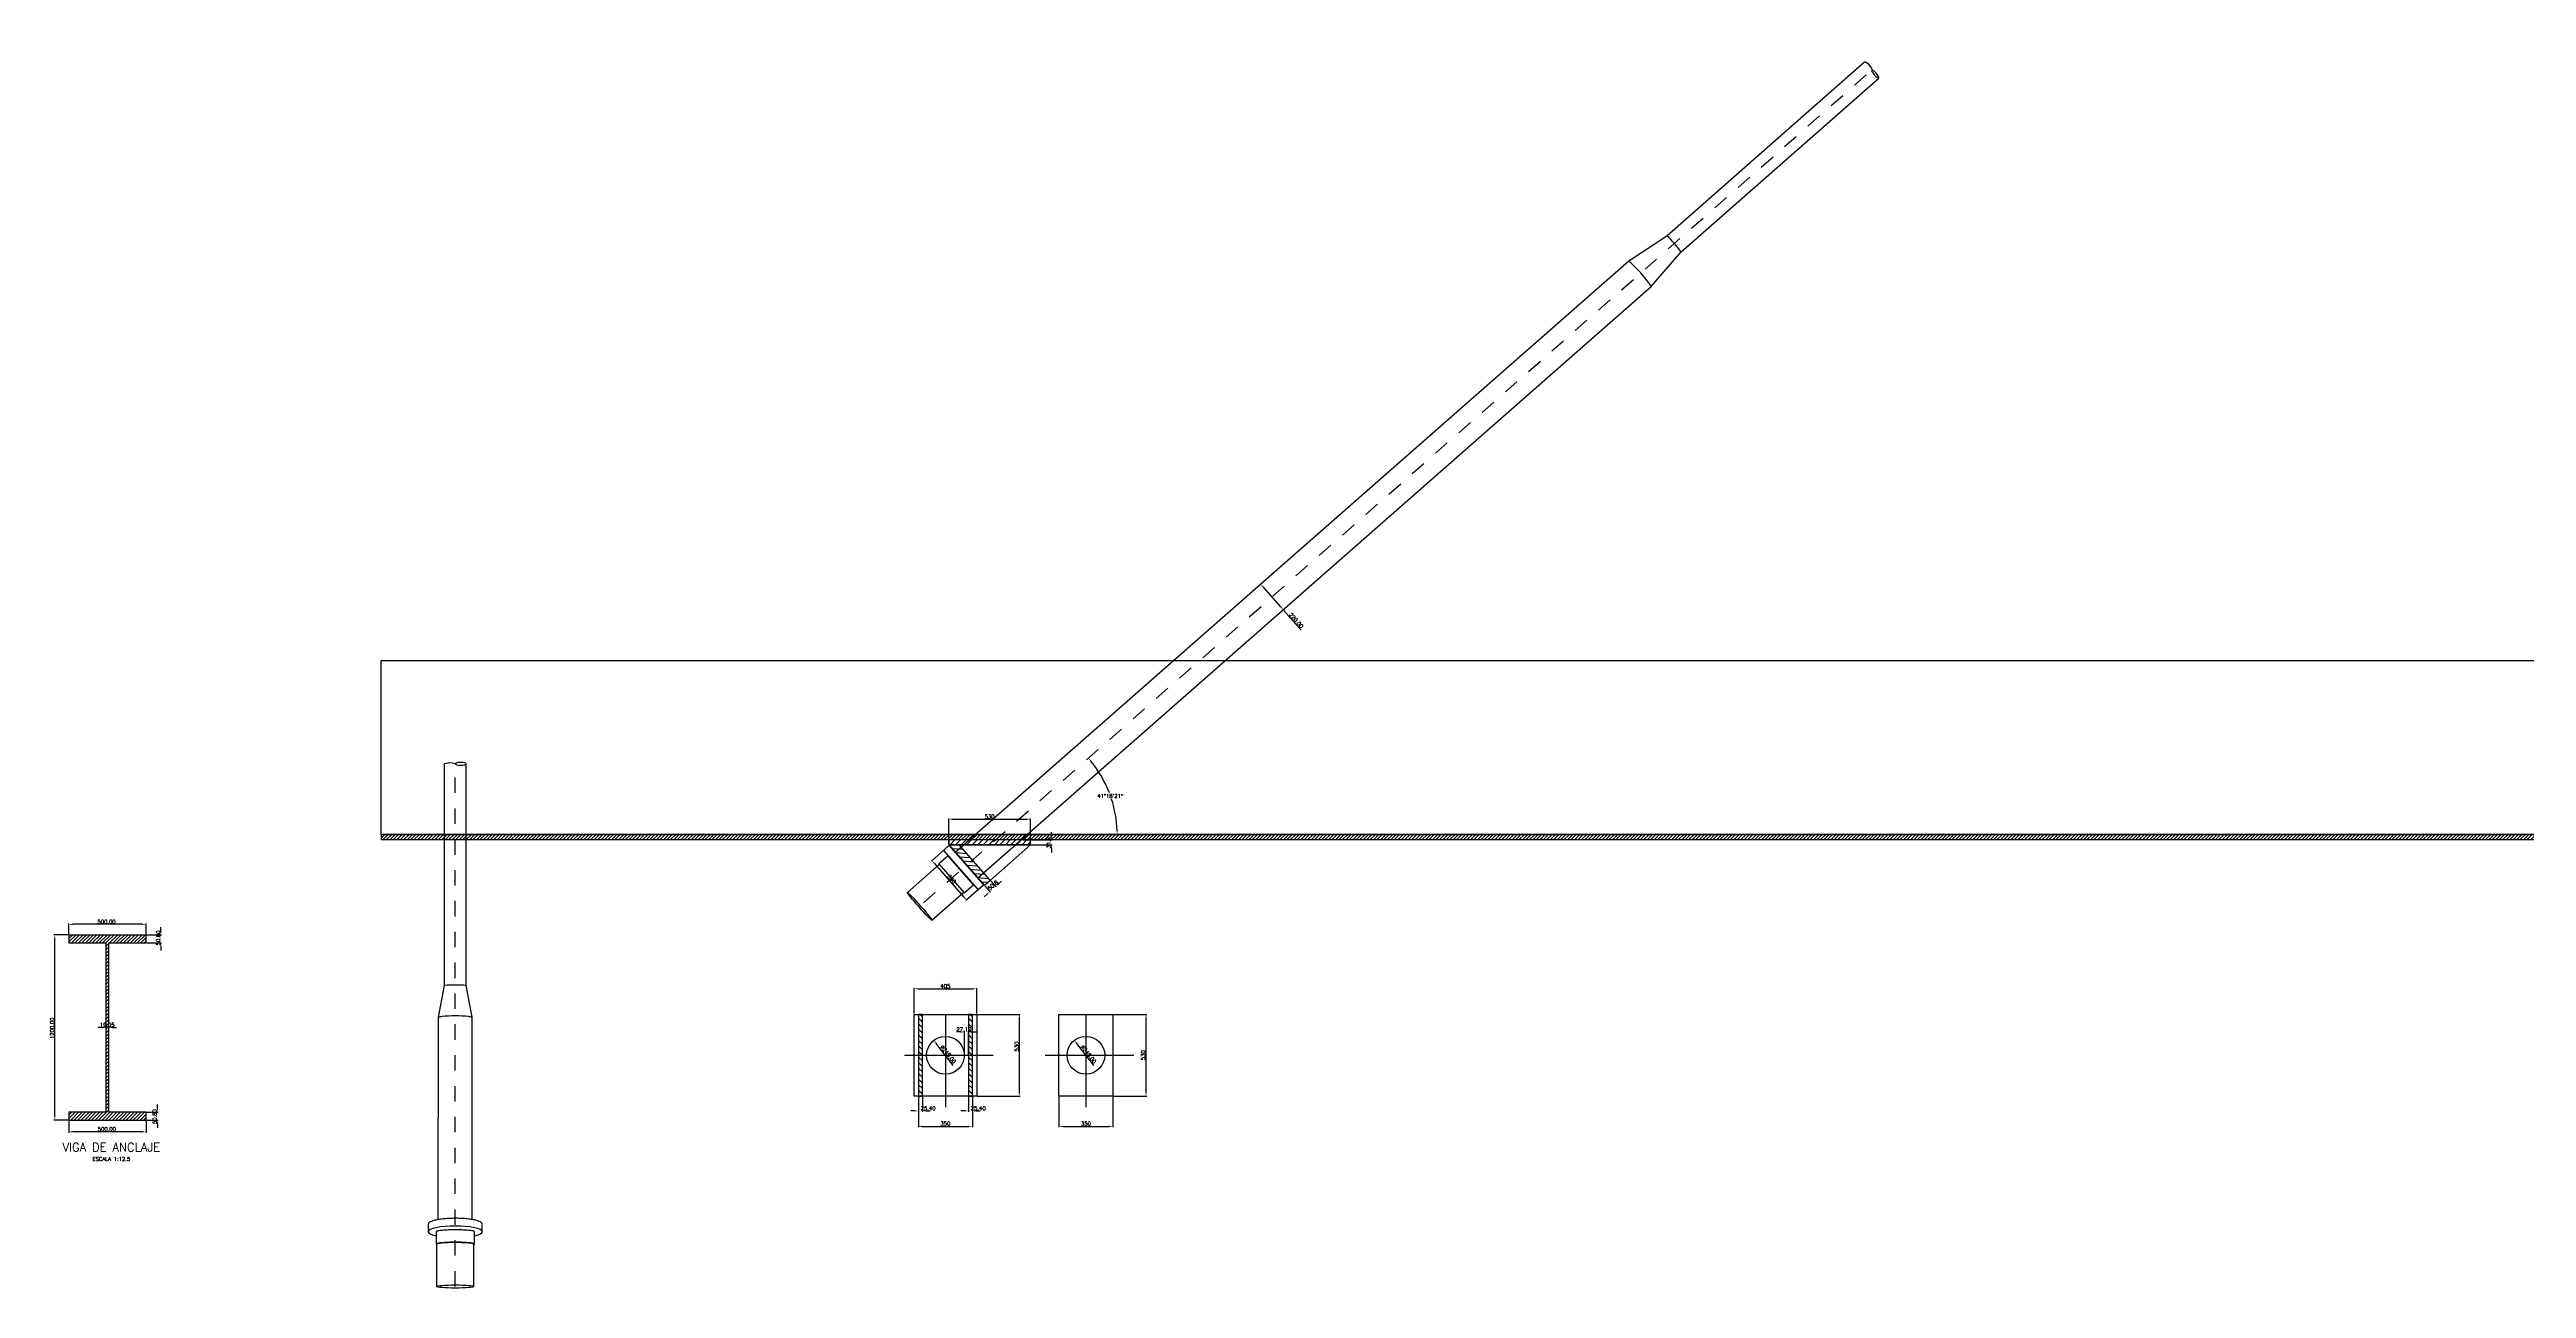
# Model space of a CAD drawing. Header units: metres. Extents: x 1080594 to 1081411, y 976871 to 977162.
# Drawn here: x 1081007.4 to 1081023.45, y 977122.95 to 977130.98 of the extents above; entities that cross this region are included whole.
import ezdxf

# ---------------------------------------------------------------- set-up
doc = ezdxf.new("R2010")
doc.units = ezdxf.units.M
doc.header["$LTSCALE"] = 25.4
doc.linetypes.add('DASHDOT', pattern=[1, 0.5, -0.25, 0, -0.25])
for name, color, linetype, lineweight in [('ANCLAJE', 150, 'Continuous', 25), ('DUCTO', 142, 'Continuous', 30), ('PLATINA', 54, 'Continuous', 30)]:
    doc.layers.add(name, color=color, linetype=linetype, lineweight=lineweight)
for name, color, linetype in [('DIMCONTRAPESO', 1, 'Continuous'), ('EJECABLES', 203, 'DASHDOT'), ('PERFIL MET', 37, 'Continuous'), ('REGL175', 7, 'Continuous')]:
    doc.layers.add(name, color=color, linetype=linetype)
doc.styles.add('romans', font='romans.shx')
doc.dimstyles.new('Copy of Copy 12.5MM', dxfattribs={"dimscale": 0, "dimtxt": 0.025, "dimasz": 0.025, "dimexe": 0.005, "dimexo": 0.005, "dimgap": 0.005, "dimtad": 1, "dimlfac": 1000, "dimzin": 0, "dimdsep": 46, "dimtxsty": 'romans', "dimcen": 0.025, "dimclrd": 1, "dimclre": 1, "dimclrt": 3, "dimaunit": 1, "dimadec": 3, "dimazin": 0, "dimtfac": 1, "dimtix": 1, "dimtofl": 0, "dimtmove": 1, "dimatfit": 3, "dimfxl": 1, "dimtolj": 1, "dimtzin": 0, "dimarcsym": 0})

# ---------------------------------------------------------------- blocks, each defined once
blk = doc.blocks.new('tir')
at = {"layer": 'DUCTO'}
for p, q in [((1080511.836, 977008.516), (1080513.543, 977008.516)), ((1080511.837, 977008.376), (1080513.543, 977008.376))]:
    blk.add_line(p, q, dxfattribs=at)
for points in [[(1080505.328, 977008.565), (1080505.603, 977008.565)], [(1080505.733, 977008.556), (1080511.543, 977008.556)], [(1080511.543, 977008.556), (1080511.836, 977008.516)], [(1080505.328, 977008.325), (1080505.603, 977008.325)], [(1080505.733, 977008.336), (1080511.543, 977008.336)], [(1080511.543, 977008.336), (1080511.837, 977008.376)]]:
    blk.add_lwpolyline(points, dxfattribs=at)
for points in [[(1080505.603, 977008.32), (1080505.683, 977008.32), (1080505.683, 977008.57), (1080505.603, 977008.57)], [(1080505.683, 977008.276), (1080505.733, 977008.276), (1080505.733, 977008.616), (1080505.683, 977008.616)]]:
    blk.add_lwpolyline(points, close=True, dxfattribs=at)
for centre, radius, start, end in [((1080510.657, 977008.446), 0.893, 352.9297, 7.0801), ((1080511.251, 977008.443), 0.589, 353.4461, 7.0874)]:
    blk.add_arc(centre, radius, start, end, dxfattribs=at)
blk.add_ellipse((1080505.328, 977008.445), major_axis=(0, -0.12), ratio=0.044566, dxfattribs=at)
at = {"layer": 'DUCTO', "extrusion": (0, 0, -1)}
blk.add_ellipse((1080513.543, 977008.481), major_axis=(0, -0.035), ratio=0.244201, start_param=3.148087, end_param=6.280903, dxfattribs=at)
blk.add_ellipse((1080513.543, 977008.411), major_axis=(0, -0.035), ratio=0.244299, dxfattribs=at)
at = {"layer": 'EJECABLES', "ltscale": 0.008}
blk.add_lwpolyline([(1080505.361, 977008.445), (1080513.541, 977008.446)], dxfattribs=at)
blk = doc.blocks.new('*D236')
at = {"layer": 'Defpoints', "color": 0, "transparency": 16777216}
for p in [(1081019.204, 977130.848), (1081014.23, 977126.239), (1081009.546, 977125.892), (1081030.046, 977125.892), (1081013.059, 977125.448)]:
    blk.add_point(p, dxfattribs=at)
at = {"layer": 'DIMCONTRAPESO', "color": 1, "lineweight": -2, "transparency": 16777216}
for start, end in [(21.0836, 39.397), (1.9087, 17.8634)]:
    blk.add_arc((1081013.565, 977125.892), 0.75, start, end, dxfattribs=at)
at = {"layer": 'DIMCONTRAPESO', "color": 1, "transparency": 16777216}
for points in [[(1081014.142, 977126.366), (1081014.148, 977126.371), (1081014.129, 977126.388)], [(1081014.319, 977125.917), (1081014.311, 977125.917), (1081014.315, 977125.892)]]:
    blk.add_solid(points, dxfattribs=at)
at = {"layer": 'DIMCONTRAPESO', "color": 3, "transparency": 16777216, "insert": (1081014.272, 977126.142), "char_height": 0.025, "attachment_point": 5, "style": 'romans'}
blk.add_mtext('\\A1;41°18\'21"', dxfattribs=at)
blk = doc.blocks.new('*D237')
at = {"layer": 'Defpoints', "color": 0, "transparency": 16777216}
for p in [(1081013.227, 977125.822), (1081013.452, 977125.566), (1081013.339, 977125.468)]:
    blk.add_point(p, dxfattribs=at)
at = {"layer": 'DIMCONTRAPESO', "color": 1, "lineweight": -2, "transparency": 16777216}
for p, q in [((1081013.223, 977125.819), (1081013.111, 977125.72)), ((1081013.131, 977125.704), (1081013.322, 977125.486)), ((1081013.448, 977125.563), (1081013.335, 977125.464))]:
    blk.add_line(p, q, dxfattribs=at)
at = {"layer": 'DIMCONTRAPESO', "color": 1, "transparency": 16777216}
for points in [[(1081013.134, 977125.707), (1081013.128, 977125.701), (1081013.115, 977125.723)], [(1081013.326, 977125.489), (1081013.319, 977125.484), (1081013.339, 977125.468)]]:
    blk.add_solid(points, dxfattribs=at)
at = {"layer": 'DIMCONTRAPESO', "color": 3, "transparency": 16777216, "insert": (1081013.243, 977125.603), "char_height": 0.025, "attachment_point": 5, "rotation": 311.3057, "style": 'romans'}
blk.add_mtext('\\A1;340', dxfattribs=at)
blk = doc.blocks.new('*D238')
at = {"layer": 'Defpoints', "color": 0, "transparency": 16777216}
for p in [(1081013.701, 977125.857), (1081013.754, 977125.826), (1081013.889, 977125.826)]:
    blk.add_point(p, dxfattribs=at)
at = {"layer": 'DIMCONTRAPESO', "color": 1, "lineweight": -2, "transparency": 16777216}
for p, q in [((1081013.706, 977125.857), (1081013.894, 977125.857)), ((1081013.889, 977125.882), (1081013.889, 977125.907)), ((1081013.759, 977125.826), (1081013.894, 977125.826)), ((1081013.889, 977125.801), (1081013.889, 977125.776))]:
    blk.add_line(p, q, dxfattribs=at)
at = {"layer": 'DIMCONTRAPESO', "color": 1, "transparency": 16777216}
for points in [[(1081013.885, 977125.882), (1081013.893, 977125.882), (1081013.889, 977125.857)], [(1081013.885, 977125.801), (1081013.893, 977125.801), (1081013.889, 977125.826)]]:
    blk.add_solid(points, dxfattribs=at)
at = {"layer": 'DIMCONTRAPESO', "color": 3, "transparency": 16777216, "insert": (1081013.871, 977125.84), "char_height": 0.025, "attachment_point": 5, "rotation": 90, "style": 'romans'}
blk.add_mtext('\\A1;31.7', dxfattribs=at)
blk = doc.blocks.new('*D239')
at = {"layer": 'Defpoints', "color": 0, "transparency": 16777216}
for p in [(1081013.754, 977125.992), (1081013.224, 977125.826), (1081013.754, 977125.826)]:
    blk.add_point(p, dxfattribs=at)
at = {"layer": 'DIMCONTRAPESO', "color": 1, "lineweight": -2, "transparency": 16777216}
for p, q in [((1081013.224, 977125.831), (1081013.224, 977125.997)), ((1081013.754, 977125.831), (1081013.754, 977125.997)), ((1081013.249, 977125.992), (1081013.729, 977125.992))]:
    blk.add_line(p, q, dxfattribs=at)
at = {"layer": 'DIMCONTRAPESO', "color": 1, "transparency": 16777216}
for points in [[(1081013.249, 977125.996), (1081013.249, 977125.988), (1081013.224, 977125.992)], [(1081013.729, 977125.996), (1081013.729, 977125.988), (1081013.754, 977125.992)]]:
    blk.add_solid(points, dxfattribs=at)
at = {"layer": 'DIMCONTRAPESO', "color": 3, "transparency": 16777216, "insert": (1081013.489, 977126.009), "char_height": 0.025, "attachment_point": 5, "style": 'romans'}
blk.add_mtext('\\A1;530', dxfattribs=at)
blk = doc.blocks.new('*D161')
at = {"layer": 'Defpoints', "color": 0, "transparency": 16777216}
for p in [(1081013.405, 977124.892), (1081013, 977124.726), (1081013.405, 977124.726)]:
    blk.add_point(p, dxfattribs=at)
at = {"layer": 'DIMCONTRAPESO', "color": 1, "lineweight": -2, "transparency": 16777216}
for p, q in [((1081013, 977124.731), (1081013, 977124.897)), ((1081013.025, 977124.892), (1081013.38, 977124.892)), ((1081013.405, 977124.731), (1081013.405, 977124.897))]:
    blk.add_line(p, q, dxfattribs=at)
at = {"layer": 'DIMCONTRAPESO', "color": 1, "transparency": 16777216}
for points in [[(1081013.025, 977124.896), (1081013.025, 977124.888), (1081013, 977124.892)], [(1081013.38, 977124.896), (1081013.38, 977124.888), (1081013.405, 977124.892)]]:
    blk.add_solid(points, dxfattribs=at)
at = {"layer": 'DIMCONTRAPESO', "color": 3, "transparency": 16777216, "insert": (1081013.202, 977124.909), "char_height": 0.025, "attachment_point": 5, "style": 'romans'}
blk.add_mtext('\\A1;405', dxfattribs=at)
blk = doc.blocks.new('*D162')
at = {"layer": 'Defpoints', "color": 0, "transparency": 16777216}
for p in [(1081013.405, 977124.726), (1081013.404, 977124.196), (1081013.681, 977124.196)]:
    blk.add_point(p, dxfattribs=at)
at = {"layer": 'DIMCONTRAPESO', "color": 1, "lineweight": -2, "transparency": 16777216}
for p, q in [((1081013.41, 977124.726), (1081013.686, 977124.726)), ((1081013.681, 977124.701), (1081013.681, 977124.221)), ((1081013.409, 977124.196), (1081013.686, 977124.196))]:
    blk.add_line(p, q, dxfattribs=at)
at = {"layer": 'DIMCONTRAPESO', "color": 1, "transparency": 16777216}
for points in [[(1081013.677, 977124.701), (1081013.686, 977124.701), (1081013.681, 977124.726)], [(1081013.677, 977124.221), (1081013.686, 977124.221), (1081013.681, 977124.196)]]:
    blk.add_solid(points, dxfattribs=at)
at = {"layer": 'DIMCONTRAPESO', "color": 3, "transparency": 16777216, "insert": (1081013.664, 977124.517), "char_height": 0.025, "attachment_point": 5, "rotation": 90, "style": 'romans'}
blk.add_mtext('\\A1;530', dxfattribs=at)
blk = doc.blocks.new('*D240')
at = {"layer": 'Defpoints', "color": 0, "transparency": 16777216}
for p in [(1081013.455, 977125.563), (1081013.49, 977125.522), (1081013.493, 977125.596)]:
    blk.add_point(p, dxfattribs=at)
at = {"layer": 'DIMCONTRAPESO', "color": 1, "lineweight": -2, "transparency": 16777216}
for p, q in [((1081013.458, 977125.559), (1081013.494, 977125.518)), ((1081013.496, 977125.593), (1081013.532, 977125.552)), ((1081013.547, 977125.572), (1081013.566, 977125.589)), ((1081013.472, 977125.506), (1081013.453, 977125.489))]:
    blk.add_line(p, q, dxfattribs=at)
at = {"layer": 'DIMCONTRAPESO', "color": 1, "transparency": 16777216}
for points in [[(1081013.469, 977125.509), (1081013.474, 977125.503), (1081013.49, 977125.522)], [(1081013.545, 977125.575), (1081013.55, 977125.569), (1081013.529, 977125.556)]]:
    blk.add_solid(points, dxfattribs=at)
at = {"layer": 'DIMCONTRAPESO', "color": 3, "transparency": 16777216, "insert": (1081013.51, 977125.563), "char_height": 0.025, "attachment_point": 5, "rotation": 41.3008, "style": 'romans'}
blk.add_mtext('\\A1;50.8', dxfattribs=at)
blk = doc.blocks.new('*D163')
at = {"layer": 'Defpoints', "color": 0, "transparency": 16777216}
for p in [(1081013.027, 977124.196), (1081013.377, 977124.196), (1081013.377, 977124)]:
    blk.add_point(p, dxfattribs=at)
at = {"layer": 'DIMCONTRAPESO', "color": 1, "lineweight": -2, "transparency": 16777216}
for p, q in [((1081013.027, 977124.191), (1081013.027, 977123.995)), ((1081013.377, 977124.191), (1081013.377, 977123.995)), ((1081013.052, 977124), (1081013.352, 977124))]:
    blk.add_line(p, q, dxfattribs=at)
at = {"layer": 'DIMCONTRAPESO', "color": 1, "transparency": 16777216}
for points in [[(1081013.052, 977124.004), (1081013.052, 977123.996), (1081013.027, 977124)], [(1081013.352, 977124.004), (1081013.352, 977123.996), (1081013.377, 977124)]]:
    blk.add_solid(points, dxfattribs=at)
at = {"layer": 'DIMCONTRAPESO', "color": 3, "transparency": 16777216, "insert": (1081013.202, 977124.018), "char_height": 0.025, "attachment_point": 5, "style": 'romans'}
blk.add_mtext('\\A1;350', dxfattribs=at)
blk = doc.blocks.new('*D241')
at = {"layer": 'Defpoints', "color": 0, "transparency": 16777216}
for p in [(1081013.027, 977124.196), (1081013.053, 977124.196), (1081013.053, 977124.1)]:
    blk.add_point(p, dxfattribs=at)
at = {"layer": 'DIMCONTRAPESO', "color": 1, "lineweight": -2, "transparency": 16777216}
for p, q in [((1081013.002, 977124.1), (1081012.977, 977124.1)), ((1081013.027, 977124.191), (1081013.027, 977124.095)), ((1081013.053, 977124.191), (1081013.053, 977124.095)), ((1081013.078, 977124.1), (1081013.103, 977124.1))]:
    blk.add_line(p, q, dxfattribs=at)
at = {"layer": 'DIMCONTRAPESO', "color": 1, "transparency": 16777216}
for points in [[(1081013.002, 977124.104), (1081013.002, 977124.096), (1081013.027, 977124.1)], [(1081013.078, 977124.104), (1081013.078, 977124.096), (1081013.053, 977124.1)]]:
    blk.add_solid(points, dxfattribs=at)
at = {"layer": 'DIMCONTRAPESO', "color": 3, "transparency": 16777216, "insert": (1081013.09, 977124.117), "char_height": 0.025, "attachment_point": 5, "style": 'romans'}
blk.add_mtext('\\A1;25.40', dxfattribs=at)
blk = doc.blocks.new('*D164')
at = {"layer": 'Defpoints', "color": 0, "transparency": 16777216}
for p in [(1081013.352, 977124.196), (1081013.377, 977124.196), (1081013.377, 977124.1)]:
    blk.add_point(p, dxfattribs=at)
at = {"layer": 'DIMCONTRAPESO', "color": 1, "lineweight": -2, "transparency": 16777216}
for p, q in [((1081013.327, 977124.1), (1081013.302, 977124.1)), ((1081013.352, 977124.191), (1081013.352, 977124.095)), ((1081013.377, 977124.191), (1081013.377, 977124.095)), ((1081013.402, 977124.1), (1081013.427, 977124.1))]:
    blk.add_line(p, q, dxfattribs=at)
at = {"layer": 'DIMCONTRAPESO', "color": 1, "transparency": 16777216}
for points in [[(1081013.327, 977124.104), (1081013.327, 977124.096), (1081013.352, 977124.1)], [(1081013.402, 977124.104), (1081013.402, 977124.096), (1081013.377, 977124.1)]]:
    blk.add_solid(points, dxfattribs=at)
at = {"layer": 'DIMCONTRAPESO', "color": 3, "transparency": 16777216, "insert": (1081013.415, 977124.117), "char_height": 0.025, "attachment_point": 5, "style": 'romans'}
blk.add_mtext('\\A1;25.40', dxfattribs=at)
blk = doc.blocks.new('*D242')
at = {"layer": 'Defpoints', "color": 0, "transparency": 16777216}
for p in [(1081013.128, 977124.558), (1081013.277, 977124.364)]:
    blk.add_point(p, dxfattribs=at)
at = {"layer": 'DIMCONTRAPESO', "color": 1, "lineweight": -2, "transparency": 16777216}
blk.add_line((1081013.253, 977124.394), (1081013.143, 977124.538), dxfattribs=at)
at = {"layer": 'DIMCONTRAPESO', "color": 1, "transparency": 16777216}
blk.add_solid([(1081013.146, 977124.541), (1081013.14, 977124.536), (1081013.128, 977124.558)], dxfattribs=at)
at = {"layer": 'DIMCONTRAPESO', "color": 3, "transparency": 16777216, "insert": (1081013.22, 977124.467), "char_height": 0.025, "attachment_point": 5, "rotation": 307.5216, "style": 'romans'}
blk.add_mtext('\\A1;∅245.00', dxfattribs=at)
blk = doc.blocks.new('*D165')
at = {"layer": 'Defpoints', "color": 0, "transparency": 16777216}
for p in [(1081014.288, 977124.726), (1081014.288, 977124.196), (1081014.502, 977124.196)]:
    blk.add_point(p, dxfattribs=at)
at = {"layer": 'DIMCONTRAPESO', "color": 1, "lineweight": -2, "transparency": 16777216}
for p, q in [((1081014.293, 977124.726), (1081014.507, 977124.726)), ((1081014.502, 977124.701), (1081014.502, 977124.221)), ((1081014.293, 977124.196), (1081014.507, 977124.196))]:
    blk.add_line(p, q, dxfattribs=at)
at = {"layer": 'DIMCONTRAPESO', "color": 1, "transparency": 16777216}
for points in [[(1081014.498, 977124.701), (1081014.506, 977124.701), (1081014.502, 977124.726)], [(1081014.498, 977124.221), (1081014.506, 977124.221), (1081014.502, 977124.196)]]:
    blk.add_solid(points, dxfattribs=at)
at = {"layer": 'DIMCONTRAPESO', "color": 3, "transparency": 16777216, "insert": (1081014.484, 977124.461), "char_height": 0.025, "attachment_point": 5, "rotation": 90, "style": 'romans'}
blk.add_mtext('\\A1;530', dxfattribs=at)
blk = doc.blocks.new('*D166')
at = {"layer": 'Defpoints', "color": 0, "transparency": 16777216}
for p in [(1081013.938, 977124.196), (1081014.288, 977124.196), (1081014.288, 977124)]:
    blk.add_point(p, dxfattribs=at)
at = {"layer": 'DIMCONTRAPESO', "color": 1, "lineweight": -2, "transparency": 16777216}
for p, q in [((1081013.938, 977124.191), (1081013.938, 977123.995)), ((1081014.288, 977124.191), (1081014.288, 977123.995)), ((1081013.963, 977124), (1081014.263, 977124))]:
    blk.add_line(p, q, dxfattribs=at)
at = {"layer": 'DIMCONTRAPESO', "color": 1, "transparency": 16777216}
for points in [[(1081013.963, 977124.004), (1081013.963, 977123.996), (1081013.938, 977124)], [(1081014.263, 977124.004), (1081014.263, 977123.996), (1081014.288, 977124)]]:
    blk.add_solid(points, dxfattribs=at)
at = {"layer": 'DIMCONTRAPESO', "color": 3, "transparency": 16777216, "insert": (1081014.113, 977124.018), "char_height": 0.025, "attachment_point": 5, "style": 'romans'}
blk.add_mtext('\\A1;350', dxfattribs=at)
blk = doc.blocks.new('*D243')
at = {"layer": 'Defpoints', "color": 0, "transparency": 16777216}
for p in [(1081014.038, 977124.558), (1081014.187, 977124.364)]:
    blk.add_point(p, dxfattribs=at)
at = {"layer": 'DIMCONTRAPESO', "color": 1, "lineweight": -2, "transparency": 16777216}
blk.add_line((1081014.164, 977124.394), (1081014.053, 977124.538), dxfattribs=at)
at = {"layer": 'DIMCONTRAPESO', "color": 1, "transparency": 16777216}
blk.add_solid([(1081014.057, 977124.541), (1081014.05, 977124.536), (1081014.038, 977124.558)], dxfattribs=at)
at = {"layer": 'DIMCONTRAPESO', "color": 3, "transparency": 16777216, "insert": (1081014.13, 977124.467), "char_height": 0.025, "attachment_point": 5, "rotation": 307.5216, "style": 'romans'}
blk.add_mtext('\\A1;∅245.00', dxfattribs=at)
blk = doc.blocks.new('*D244')
at = {"layer": 'Defpoints', "color": 0, "transparency": 16777216}
for p in [(1081015.246, 977127.516), (1081015.391, 977127.35), (1081015.391, 977127.35)]:
    blk.add_point(p, dxfattribs=at)
at = {"layer": 'DIMCONTRAPESO', "color": 1, "lineweight": -2, "transparency": 16777216}
for p, q in [((1081015.242, 977127.512), (1081015.242, 977127.512)), ((1081015.262, 977127.497), (1081015.374, 977127.369)), ((1081015.387, 977127.347), (1081015.387, 977127.347)), ((1081015.507, 977127.218), (1081015.391, 977127.35))]:
    blk.add_line(p, q, dxfattribs=at)
at = {"layer": 'DIMCONTRAPESO', "color": 1, "transparency": 16777216}
for points in [[(1081015.265, 977127.5), (1081015.259, 977127.494), (1081015.246, 977127.516)], [(1081015.378, 977127.372), (1081015.371, 977127.367), (1081015.391, 977127.35)]]:
    blk.add_solid(points, dxfattribs=at)
at = {"layer": 'DIMCONTRAPESO', "color": 3, "transparency": 16777216, "insert": (1081015.476, 977127.28), "char_height": 0.025, "attachment_point": 5, "rotation": 311.3057, "style": 'romans'}
blk.add_mtext('\\A1;220.00', dxfattribs=at)
blk = doc.blocks.new('*D245')
at = {"layer": 'Defpoints', "color": 0, "transparency": 16777216}
for p in [(1081013.352, 977124.612), (1081013.325, 977124.461), (1081013.352, 977124.461)]:
    blk.add_point(p, dxfattribs=at)
at = {"layer": 'DIMCONTRAPESO', "color": 1, "lineweight": -2, "transparency": 16777216}
for p, q in [((1081013.3, 977124.612), (1081013.275, 977124.612)), ((1081013.325, 977124.466), (1081013.325, 977124.617)), ((1081013.352, 977124.466), (1081013.352, 977124.617)), ((1081013.377, 977124.612), (1081013.402, 977124.612))]:
    blk.add_line(p, q, dxfattribs=at)
at = {"layer": 'DIMCONTRAPESO', "color": 1, "transparency": 16777216}
for points in [[(1081013.3, 977124.616), (1081013.3, 977124.607), (1081013.325, 977124.612)], [(1081013.377, 977124.616), (1081013.377, 977124.607), (1081013.352, 977124.612)]]:
    blk.add_solid(points, dxfattribs=at)
at = {"layer": 'DIMCONTRAPESO', "color": 3, "transparency": 16777216, "insert": (1081013.322, 977124.629), "char_height": 0.025, "attachment_point": 5, "style": 'romans'}
blk.add_mtext('\\A1;27.10', dxfattribs=at)
blk = doc.blocks.new('A$C44D84109')
at = {"layer": 'ANCLAJE'}
blk.add_line((7.331, -1.168), (6.768, -1.174), dxfattribs=at)
for centre, major_axis, ratio, start_param, end_param in [((6.601, -0.929), (-0.003, 0.36), 0.215104, 5.507992, 10.199971), ((6.765, -0.927), (-0.002, 0.257), 0.101146, 5.999391, 9.708765)]:
    blk.add_ellipse(centre, major_axis=major_axis, ratio=ratio, start_param=start_param, end_param=end_param, dxfattribs=at)
at = {"layer": 'ANCLAJE', "extrusion": (0, 0, -1)}
blk.add_ellipse((0.363, -0.916), major_axis=(-0.0007, 0.0719), ratio=0.244242, dxfattribs=at)
blk.add_ellipse((0.366, -1.06), major_axis=(-0.0007, 0.072), ratio=0.244157, start_param=3.148087, end_param=6.284964, dxfattribs=at)
at = {"layer": 'ANCLAJE'}
blk.add_ellipse((7.33, -0.922), major_axis=(-0.002, 0.247), ratio=0.084527, dxfattribs=at)
for points, weights, knots in [([(6.597, -0.569), (6.546, -0.57), (6.495, -0.57), (6.417, -0.571), (6.421, -0.931), (6.424, -1.29), (6.501, -1.29), (6.553, -1.289), (6.604, -1.289)], [1, 1, 1, 0.707106781187, 1, 0.707106781187, 1, 1, 1], [0, 0, 0, 1, 1, 2.570796, 2.570796, 4.141593, 4.141593, 5.141593, 5.141593, 5.141593]), ([(6.763, -0.671), (6.681, -0.671), (6.598, -0.672), (6.572, -0.672), (6.575, -0.929), (6.577, -1.186), (6.603, -1.186), (6.685, -1.185), (6.768, -1.184)], [1, 1, 1, 0.707106781187, 1, 0.707106781187, 1, 1, 1], [0, 0, 0, 1, 1, 2.570796, 2.570796, 4.141593, 4.141593, 5.141593, 5.141593, 5.141593]), ([(7.328, -0.675), (7.046, -0.678), (6.763, -0.681), (6.751, -0.681), (6.746, -0.804), (6.741, -0.928), (6.748, -1.051), (6.755, -1.174), (6.768, -1.174)], [1, 1, 1, 0.865998481945, 1, 0.865998481945, 1, 0.865998481945, 1], [0, 0, 0, 1, 1, 2.047305, 2.047305, 3.09461, 3.09461, 4.141916, 4.141916, 4.141916])]:
    blk.add_rational_spline(points, weights, degree=2, knots=knots, dxfattribs=at)
blk.add_open_spline([(3.317, -0.816), (3.309, -0.907), (3.31, -1.014), (3.32, -1.104)], degree=3, dxfattribs=at)
blk.add_open_spline([(3.739, -0.73), (3.736, -0.746), (3.718, -0.865), (3.72, -1.049), (3.74, -1.166), (3.743, -1.182)], degree=3, knots=[1.432294, 1.432294, 1.432294, 1.432294, 1.713864, 3.427728, 3.712402, 3.712402, 3.712402, 3.712402], dxfattribs=at)
at = {"layer": 'DUCTO'}
for points in [[(6.436, -0.704), (3.739, -0.73), (3.317, -0.816), (0.361, -0.844)], [(6.44, -1.157), (3.743, -1.182), (3.32, -1.104), (0.364, -1.132)]]:
    blk.add_lwpolyline(points, dxfattribs=at)
at = {"layer": 'EJECABLES', "ltscale": 0.001}
blk.add_line((7.33, -0.922), (0.362, -0.988), dxfattribs=at)
blk = doc.blocks.new('*D246')
at = {"layer": 'Defpoints', "color": 0, "transparency": 16777216}
for p in [(1081007.521, 977125.31), (1081007.521, 977125.241), (1081008.021, 977125.241)]:
    blk.add_point(p, dxfattribs=at)
at = {"layer": 'DIMCONTRAPESO', "color": 1, "lineweight": -2, "transparency": 16777216}
for p, q in [((1081007.521, 977125.246), (1081007.521, 977125.315)), ((1081007.996, 977125.31), (1081007.546, 977125.31)), ((1081008.021, 977125.246), (1081008.021, 977125.315))]:
    blk.add_line(p, q, dxfattribs=at)
at = {"layer": 'DIMCONTRAPESO', "color": 1, "transparency": 16777216}
for points in [[(1081007.546, 977125.314), (1081007.546, 977125.306), (1081007.521, 977125.31)], [(1081007.996, 977125.314), (1081007.996, 977125.306), (1081008.021, 977125.31)]]:
    blk.add_solid(points, dxfattribs=at)
at = {"layer": 'DIMCONTRAPESO', "color": 3, "transparency": 16777216, "insert": (1081007.765, 977125.327), "char_height": 0.025, "attachment_point": 5, "style": 'romans'}
blk.add_mtext('\\A1;500.00', dxfattribs=at)
blk = doc.blocks.new('*D247')
at = {"layer": 'Defpoints', "color": 0, "transparency": 16777216}
for p in [(1081007.429, 977125.241), (1081007.521, 977125.241), (1081007.521, 977124.041)]:
    blk.add_point(p, dxfattribs=at)
at = {"layer": 'DIMCONTRAPESO', "color": 1, "lineweight": -2, "transparency": 16777216}
for p, q in [((1081007.516, 977125.241), (1081007.424, 977125.241)), ((1081007.429, 977124.066), (1081007.429, 977125.216)), ((1081007.516, 977124.041), (1081007.424, 977124.041))]:
    blk.add_line(p, q, dxfattribs=at)
at = {"layer": 'DIMCONTRAPESO', "color": 1, "transparency": 16777216}
for points in [[(1081007.425, 977125.216), (1081007.434, 977125.216), (1081007.429, 977125.241)], [(1081007.425, 977124.066), (1081007.434, 977124.066), (1081007.429, 977124.041)]]:
    blk.add_solid(points, dxfattribs=at)
at = {"layer": 'DIMCONTRAPESO', "color": 3, "transparency": 16777216, "insert": (1081007.412, 977124.636), "char_height": 0.025, "attachment_point": 5, "rotation": 90, "style": 'romans'}
blk.add_mtext('\\A1;1200.00', dxfattribs=at)
blk = doc.blocks.new('*D248')
at = {"layer": 'Defpoints', "color": 0, "transparency": 16777216}
for p in [(1081008.021, 977125.241), (1081008.021, 977125.19), (1081008.117, 977125.19)]:
    blk.add_point(p, dxfattribs=at)
at = {"layer": 'DIMCONTRAPESO', "color": 1, "lineweight": -2, "transparency": 16777216}
for p, q in [((1081008.026, 977125.241), (1081008.122, 977125.241)), ((1081008.026, 977125.19), (1081008.122, 977125.19)), ((1081008.117, 977125.266), (1081008.117, 977125.291)), ((1081008.117, 977125.165), (1081008.117, 977125.14))]:
    blk.add_line(p, q, dxfattribs=at)
at = {"layer": 'DIMCONTRAPESO', "color": 1, "transparency": 16777216}
for points in [[(1081008.113, 977125.266), (1081008.121, 977125.266), (1081008.117, 977125.241)], [(1081008.113, 977125.165), (1081008.121, 977125.165), (1081008.117, 977125.19)]]:
    blk.add_solid(points, dxfattribs=at)
at = {"layer": 'DIMCONTRAPESO', "color": 3, "transparency": 16777216, "insert": (1081008.1, 977125.222), "char_height": 0.025, "attachment_point": 5, "rotation": 90, "style": 'romans'}
blk.add_mtext('\\A1;50.80', dxfattribs=at)
blk = doc.blocks.new('*D249')
at = {"layer": 'Defpoints', "color": 0, "transparency": 16777216}
for p in [(1081007.521, 977124.041), (1081007.521, 977123.964), (1081008.021, 977124.041)]:
    blk.add_point(p, dxfattribs=at)
at = {"layer": 'DIMCONTRAPESO', "color": 1, "lineweight": -2, "transparency": 16777216}
for p, q in [((1081007.521, 977124.036), (1081007.521, 977123.959)), ((1081007.996, 977123.964), (1081007.546, 977123.964)), ((1081008.021, 977124.036), (1081008.021, 977123.959))]:
    blk.add_line(p, q, dxfattribs=at)
at = {"layer": 'DIMCONTRAPESO', "color": 1, "transparency": 16777216}
for points in [[(1081007.546, 977123.969), (1081007.546, 977123.96), (1081007.521, 977123.964)], [(1081007.996, 977123.969), (1081007.996, 977123.96), (1081008.021, 977123.964)]]:
    blk.add_solid(points, dxfattribs=at)
at = {"layer": 'DIMCONTRAPESO', "color": 3, "transparency": 16777216, "insert": (1081007.767, 977123.982), "char_height": 0.025, "attachment_point": 5, "style": 'romans'}
blk.add_mtext('\\A1;500.00', dxfattribs=at)
blk = doc.blocks.new('*D250')
at = {"layer": 'Defpoints', "color": 0, "transparency": 16777216}
for p in [(1081008.021, 977124.091), (1081008.095, 977124.091), (1081008.021, 977124.041)]:
    blk.add_point(p, dxfattribs=at)
at = {"layer": 'DIMCONTRAPESO', "color": 1, "lineweight": -2, "transparency": 16777216}
for p, q in [((1081008.026, 977124.091), (1081008.1, 977124.091)), ((1081008.095, 977124.116), (1081008.095, 977124.141)), ((1081008.026, 977124.041), (1081008.1, 977124.041)), ((1081008.095, 977124.016), (1081008.095, 977123.991))]:
    blk.add_line(p, q, dxfattribs=at)
at = {"layer": 'DIMCONTRAPESO', "color": 1, "transparency": 16777216}
for points in [[(1081008.091, 977124.116), (1081008.099, 977124.116), (1081008.095, 977124.091)], [(1081008.091, 977124.016), (1081008.099, 977124.016), (1081008.095, 977124.041)]]:
    blk.add_solid(points, dxfattribs=at)
at = {"layer": 'DIMCONTRAPESO', "color": 3, "transparency": 16777216, "insert": (1081008.077, 977124.063), "char_height": 0.025, "attachment_point": 5, "rotation": 90, "style": 'romans'}
blk.add_mtext('\\A1;50.80', dxfattribs=at)
blk = doc.blocks.new('*D251')
at = {"layer": 'Defpoints', "color": 0, "transparency": 16777216}
for p in [(1081007.761, 977124.641), (1081007.761, 977124.641), (1081007.78, 977124.641)]:
    blk.add_point(p, dxfattribs=at)
at = {"layer": 'DIMCONTRAPESO', "color": 1, "lineweight": -2, "transparency": 16777216}
for p, q in [((1081007.736, 977124.641), (1081007.711, 977124.641)), ((1081007.761, 977124.636), (1081007.761, 977124.636)), ((1081007.78, 977124.636), (1081007.78, 977124.636)), ((1081007.805, 977124.641), (1081007.83, 977124.641))]:
    blk.add_line(p, q, dxfattribs=at)
at = {"layer": 'DIMCONTRAPESO', "color": 1, "transparency": 16777216}
for points in [[(1081007.736, 977124.645), (1081007.736, 977124.636), (1081007.761, 977124.641)], [(1081007.805, 977124.645), (1081007.805, 977124.636), (1081007.78, 977124.641)]]:
    blk.add_solid(points, dxfattribs=at)
at = {"layer": 'DIMCONTRAPESO', "color": 3, "transparency": 16777216, "insert": (1081007.769, 977124.658), "char_height": 0.025, "attachment_point": 5, "style": 'romans'}
blk.add_mtext('\\A1;19.05', dxfattribs=at)

msp = doc.modelspace()

# ---------------------------------------------------------------- hatches: boundary and pattern name
at = {"layer": 'PERFIL MET'}
h = msp.add_hatch(dxfattribs=at)
h.set_pattern_fill('ANSI31', color=256, scale=0.005)
h.set_pattern_definition([(45, (506.571307, 109.166937), (-0.01122532015134, 0.01122532015134), [])])
h.paths.add_polyline_path([(1081009.546105, 977125.89239), (1081030.045534, 977125.89239), (1081030.045534, 977125.85739), (1081009.546107, 977125.85739)])
h = msp.add_hatch(dxfattribs=at)
h.set_pattern_fill('ANSI31', color=256, scale=0.005)
h.set_pattern_definition([(45, (324.937433, -0.599172), (-0.01122532015134, 0.01122532015134), [])])
h.paths.add_polyline_path([(1081007.761315, 977125.189867), (1081007.761315, 977124.091467), (1081007.52084, 977124.091467), (1081007.52084, 977124.040667), (1081008.02084, 977124.040667), (1081008.02084, 977124.091467), (1081007.780365, 977124.091467), (1081007.780365, 977125.189867), (1081008.02084, 977125.189867), (1081008.02084, 977125.240667), (1081007.52084, 977125.240667), (1081007.52084, 977125.189867)])
at = {"layer": 'PLATINA'}
h = msp.add_hatch(dxfattribs=at)
h.set_pattern_fill('ANSI31', color=256, scale=0.008)
h.set_pattern_definition([(45, (508.48981, 138.255987), (-0.01796051224214, 0.01796051224214), [])])
h.paths.add_polyline_path([(1081013.754107, 977125.85739), (1081013.22382, 977125.85739), (1081013.22382, 977125.82569), (1081013.754107, 977125.82569)])
h = msp.add_hatch(dxfattribs=at)
h.set_pattern_fill('ANSI31', color=256, scale=0.008, angle=-48.6992011)
h.set_pattern_definition([(356.3007988723, (-366099.021777, 1144036.713684), (0.00163876721666, 0.02534707955583), [])])
h.paths.add_polyline_path([(1081013.492996, 977125.596289), (1081013.291456, 977125.825692), (1081013.22382, 977125.825681), (1081013.454818, 977125.562748)])
h = msp.add_hatch(dxfattribs=at)
h.set_pattern_fill('ANSI31', color=256, scale=0.008, angle=-89.9999992)
h.set_pattern_definition([(315.0000008302, (104025.461107, 2057629.445897), (0.0179605119819, 0.01796051250237), [])])
h.paths.add_polyline_path([(1081013.052747, 977124.195755), (1081013.052747, 977124.72576), (1081013.027347, 977124.72576), (1081013.027347, 977124.195755)])
h = msp.add_hatch(dxfattribs=at)
h.set_pattern_fill('ANSI31', color=256, scale=0.008, angle=-89.9999992)
h.set_pattern_definition([(315.0000008302, (104025.785707, 2057629.445897), (0.0179605119819, 0.01796051250237), [])])
h.paths.add_polyline_path([(1081013.377347, 977124.195755), (1081013.377347, 977124.72576), (1081013.351947, 977124.72576), (1081013.351947, 977124.195755)])

# ---------------------------------------------------------------- linework, layer by layer
at = {"layer": 'DIMCONTRAPESO'}
for points in [[(1081013.202347, 977124.72576), (1081013.202347, 977124.123335)], [(1081014.112748, 977124.725755), (1081014.112748, 977124.123331)], [(1081012.937198, 977124.460758), (1081013.512566, 977124.460758)], [(1081013.847599, 977124.460753), (1081014.422967, 977124.460753)]]:
    msp.add_lwpolyline(points, dxfattribs=at)
at = {"layer": 'DIMCONTRAPESO', "color": 2}
for centre in [(1081013.202347, 977124.460758), (1081014.112748, 977124.460753)]:
    msp.add_circle(centre, 0.1225, dxfattribs=at)
at = {"layer": 'PERFIL MET'}
for points in [[(1081009.545975, 977127.021626), (1081030.045534, 977127.021626), (1081030.045534, 977125.89239), (1081009.545975, 977125.89239)], [(1081009.546239, 977125.89239), (1081030.045534, 977125.89239), (1081030.045534, 977125.85739), (1081009.546241, 977125.85739)], [(1081007.761315, 977125.189867), (1081007.761315, 977124.091467), (1081007.52084, 977124.091467), (1081007.52084, 977124.040667), (1081008.02084, 977124.040667), (1081008.02084, 977124.091467), (1081007.780365, 977124.091467), (1081007.780365, 977125.189867), (1081008.02084, 977125.189867), (1081008.02084, 977125.240667), (1081007.52084, 977125.240667), (1081007.52084, 977125.189867)]]:
    msp.add_lwpolyline(points, close=True, dxfattribs=at)
at = {"layer": 'PLATINA'}
for points in [[(1081013.754107, 977125.85739), (1081013.22382, 977125.85739), (1081013.22382, 977125.82569), (1081013.754107, 977125.82569)], [(1081013.492996, 977125.596289), (1081013.291456, 977125.825692), (1081013.22382, 977125.825681), (1081013.454818, 977125.562748)], [(1081012.999847, 977124.72576), (1081013.404847, 977124.72576), (1081013.404847, 977124.195755), (1081012.999847, 977124.195755)], [(1081013.052747, 977124.195755), (1081013.052747, 977124.72576), (1081013.027347, 977124.72576), (1081013.027347, 977124.195755)], [(1081013.377347, 977124.195755), (1081013.377347, 977124.72576), (1081013.351947, 977124.72576), (1081013.351947, 977124.195755)], [(1081013.937259, 977124.725755), (1081014.287812, 977124.725755), (1081014.287812, 977124.195751), (1081013.937259, 977124.195751)]]:
    msp.add_lwpolyline(points, close=True, dxfattribs=at)
at = {"layer": 'PLATINA', "color": 252, "transparency": 33554531}
msp.add_lwpolyline([(1081013.22382, 977125.825692), (1081013.454824, 977125.562753), (1081013.754107, 977125.825688)], close=True, dxfattribs=at)

# ---------------------------------------------------------------- block references
at = {"layer": 'ANCLAJE', "xscale": 0.4864864864363052, "yscale": 0.4864864864363052, "zscale": 0.4864864864363052, "rotation": 269.4595807023668}
msp.add_blockref('A$C44D84109', (1081010.507688, 977126.523087), dxfattribs=at)
at = {"layer": 'DIMCONTRAPESO', "rotation": 41.3007980569971}
msp.add_blockref('tir', (914115.49629, -470003.619931), dxfattribs=at)

# ---------------------------------------------------------------- texts
at = {"layer": 'REGL175', "insert": (1081007.796019, 977123.834171), "char_height": 0.055, "width": 1.21959541, "attachment_point": 5, "style": 'romans'}
msp.add_mtext('{\\C0;VIGA DE ANCLAJE\\P\\H0.45455x;\\C3;ESCALA 1:12.5}', dxfattribs=at)

# ---------------------------------------------------------------- dimensions: what is measured, and where the dimension line sits
at = {"layer": 'DIMCONTRAPESO'}
dim = msp.add_angular_dim_2l(base=(1081014.230326, 977126.239359), line1=((1081030.045534, 977125.89239), (1081009.545975, 977125.89239)), line2=((1081013.059499, 977125.448333), (1081019.204374, 977130.847822)), dimstyle='Copy of Copy 12.5MM', override={"dimscale": 1}, dxfattribs=at)
dim.commit()
dim.dimension.update_dxf_attribs({"geometry": '*D236', "text_midpoint": (1081014.272451, 977126.142483), "dimtype": 162})
for base, p1, p2, angle, override, picture, middle, dimtype in [((1081015.390893, 977127.350491), (1081015.245687, 977127.515765), (1081015.390904, 977127.350501), 311.3057085, {"dimscale": 1}, '*D244', (1081015.46317, 977127.268237), 161), ((1081013.8889, 977125.82569), (1081013.701305, 977125.85739), (1081013.754107, 977125.82569), 90, {"dimscale": 1, "dimdec": 1}, '*D238', (1081013.8889, 977125.840311), 160), ((1081013.338949, 977125.467579), (1081013.22709, 977125.8219), (1081013.451516, 977125.566492), 311.3057087, {"dimscale": 1, "dimdec": 0}, '*D237', (1081013.230036, 977125.591527), 161), ((1081013.490416, 977125.52223), (1081013.492996, 977125.596289), (1081013.454818, 977125.562748), 221.3007984, {"dimscale": 1, "dimdec": 1}, '*D240', (1081013.521615, 977125.54964), 161), ((1081013.681495, 977124.195755), (1081013.404847, 977124.725755), (1081013.404447, 977124.195755), 90, {"dimscale": 1, "dimdec": 0}, '*D162', (1081013.681495, 977124.517193), 160), ((1081014.501811, 977124.195751), (1081014.287812, 977124.725751), (1081014.287812, 977124.195751), 90, {"dimscale": 1, "dimdec": 0}, '*D165', (1081014.501811, 977124.460751), 160), ((1081013.351947, 977124.611652), (1081013.324847, 977124.460758), (1081013.351947, 977124.460758), 0, {"dimscale": 1}, '*D245', (1081013.321847, 977124.611652), 161), ((1081013.052747, 977124.09975), (1081013.027347, 977124.195755), (1081013.052747, 977124.195755), 0.0000008, {"dimscale": 1}, '*D241', (1081013.09023, 977124.09975), 160), ((1081013.377347, 977124.000244), (1081013.027347, 977124.195755), (1081013.377347, 977124.195755), 0, {"dimscale": 1, "dimdec": 0}, '*D163', (1081013.202347, 977124.000244), 161), ((1081013.377347, 977124.09975), (1081013.351947, 977124.195755), (1081013.377347, 977124.195755), 0.0000008, {"dimscale": 1}, '*D164', (1081013.41483, 977124.09975), 160), ((1081014.287748, 977124.000239), (1081013.937748, 977124.195751), (1081014.287748, 977124.195751), 0, {"dimscale": 1, "dimdec": 0}, '*D166', (1081014.112748, 977124.000239), 161)]:
    dim = msp.add_linear_dim(base=base, p1=p1, p2=p2, angle=angle, dimstyle='Copy of Copy 12.5MM', override=override, dxfattribs=at)
    dim.commit()
    dim.dimension.update_dxf_attribs({"geometry": picture, "text_midpoint": middle, "dimtype": dimtype})
for base, p1, p2, picture, middle in [((1081013.754107, 977125.991758), (1081013.22382, 977125.825692), (1081013.754107, 977125.825688), '*D239', (1081013.488963, 977125.991758)), ((1081013.404847, 977124.891825), (1081012.999847, 977124.72576), (1081013.404847, 977124.725755), '*D161', (1081013.202352, 977124.891825))]:
    dim = msp.add_linear_dim(base=base, p1=p1, p2=p2, dimstyle='Copy of Copy 12.5MM', override={"dimscale": 1, "dimdec": 0}, dxfattribs=at)
    dim.commit()
    dim.dimension.update_dxf_attribs({"geometry": picture, "text_midpoint": middle, "dimtype": 160})
at = {"layer": 'DIMCONTRAPESO', "color": 2}
for base, p1, p2, picture, middle in [((1081007.429421, 977125.240667), (1081007.52084, 977124.040667), (1081007.52084, 977125.240667), '*D247', (1081007.429421, 977124.635637)), ((1081008.117011, 977125.189867), (1081008.02084, 977125.240667), (1081008.02084, 977125.189867), '*D248', (1081008.117011, 977125.222183)), ((1081008.094856, 977124.091467), (1081008.02084, 977124.040667), (1081008.02084, 977124.091467), '*D250', (1081008.094856, 977124.062949))]:
    dim = msp.add_linear_dim(base=base, p1=p1, p2=p2, angle=90, dimstyle='Copy of Copy 12.5MM', override={"dimscale": 1}, dxfattribs=at)
    dim.commit()
    dim.dimension.update_dxf_attribs({"geometry": picture, "text_midpoint": middle, "dimtype": 160})
for base, p1, p2, picture, middle in [((1081007.52084, 977125.309826), (1081008.02084, 977125.240667), (1081007.52084, 977125.240667), '*D246', (1081007.764995, 977125.309826)), ((1081007.761315, 977124.640532), (1081007.780365, 977124.640667), (1081007.761315, 977124.640667), '*D251', (1081007.769105, 977124.640532)), ((1081007.52084, 977123.964364), (1081008.02084, 977124.040667), (1081007.52084, 977124.040667), '*D249', (1081007.766927, 977123.964364))]:
    dim = msp.add_linear_dim(base=base, p1=p1, p2=p2, dimstyle='Copy of Copy 12.5MM', override={"dimscale": 1}, dxfattribs=at)
    dim.commit()
    dim.dimension.update_dxf_attribs({"geometry": picture, "text_midpoint": middle, "dimtype": 160})
at = {"layer": 'DIMCONTRAPESO'}
for p1, p2, picture, middle in [((1081013.276957, 977124.3636), (1081013.127737, 977124.557915), '*D242', (1081013.205827, 977124.456225)), ((1081014.187358, 977124.363595), (1081014.038138, 977124.557911), '*D243', (1081014.116228, 977124.456221))]:
    dim = msp.add_diameter_dim_2p(p1=p1, p2=p2, dimstyle='Copy of Copy 12.5MM', override={"dimscale": 1}, dxfattribs=at)
    dim.commit()
    dim.dimension.update_dxf_attribs({"geometry": picture, "text_midpoint": middle, "dimtype": 163})

doc.saveas('drawing.dxf')
